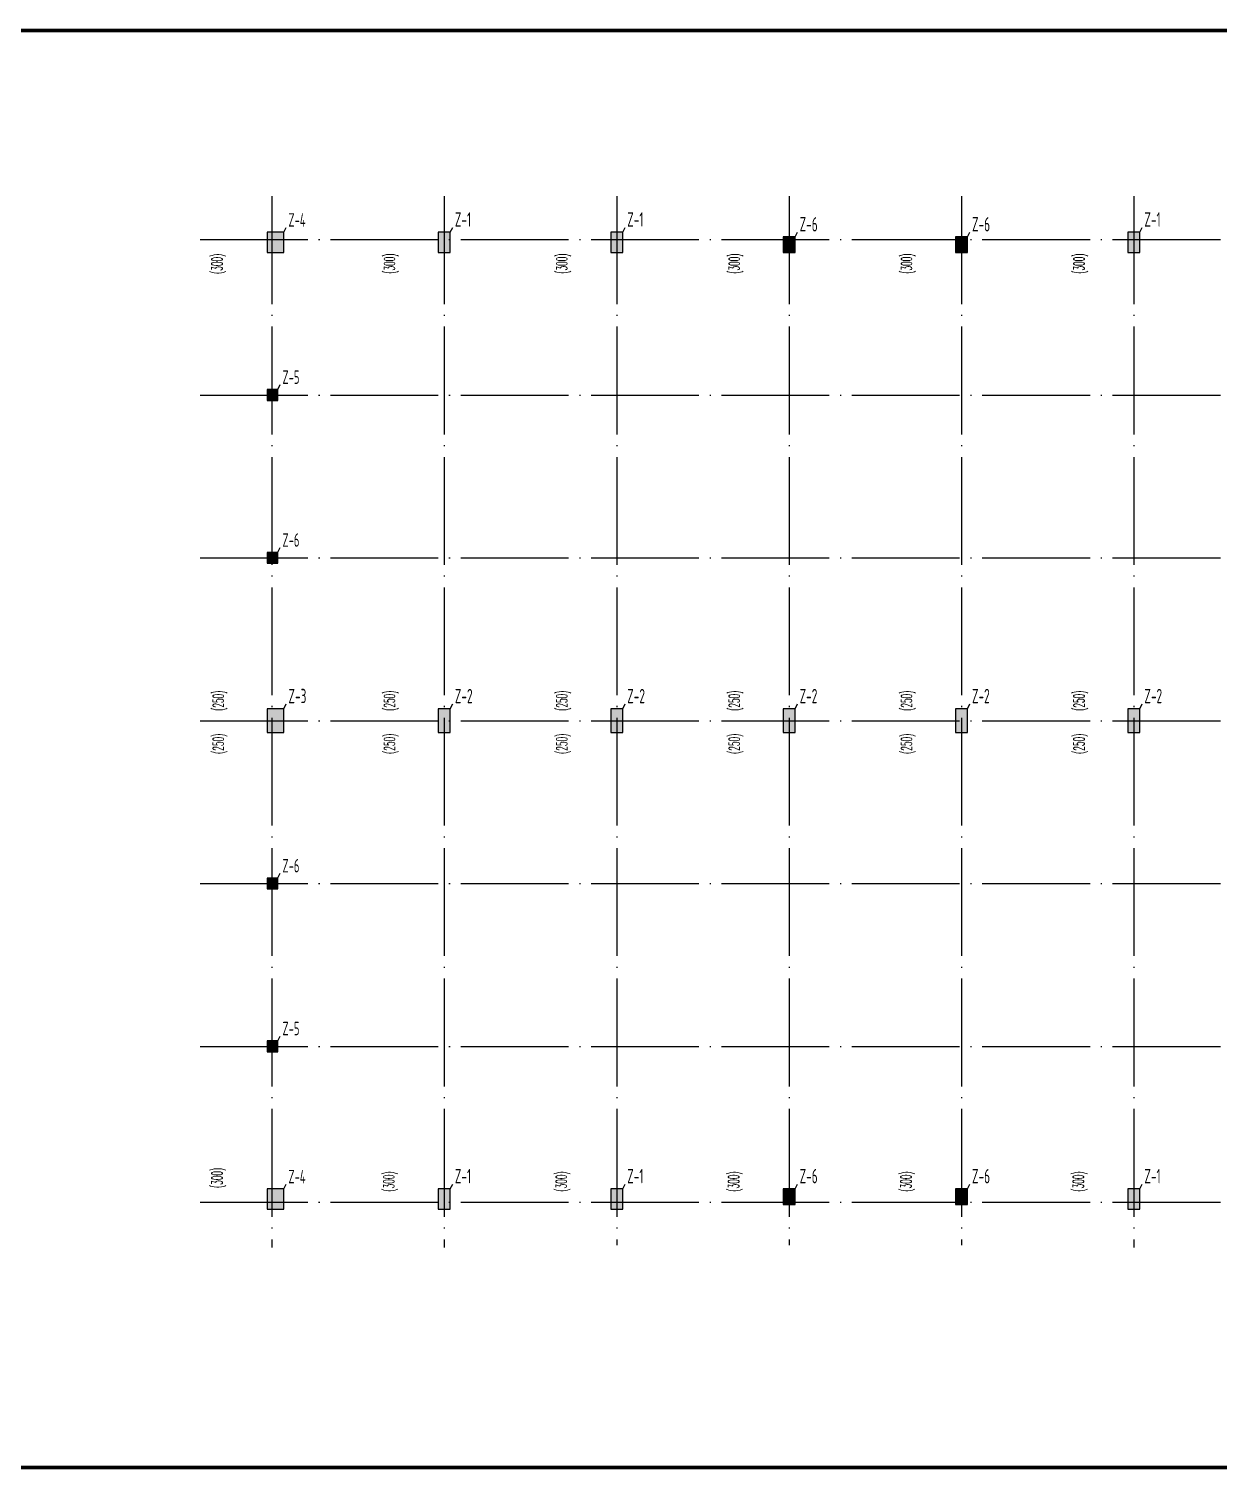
# Model space of a CAD drawing. Extents: x 2025205 to 2402328, y -557483 to 329036.
# Drawn here: x 2076904 to 2126625, y -3921 to 56229 of the extents above; entities that cross this region are included whole.
import ezdxf

# ---------------------------------------------------------------- set-up
doc = ezdxf.new("R2010")
doc.units = 0
doc.header["$LTSCALE"] = 1500
doc.header["$MEASUREMENT"] = 0
doc.linetypes.add('DOTE', pattern=[2.42, 2, -0.2, 0.02, -0.2])
for name, color, linetype in [('DOTE', 252, 'DOTE'), ('PUB_DIM', 3, 'Continuous'), ('PUB_TITLE', 4, 'Continuous'), ('柱', 2, 'Continuous'), ('柱涂实', 54, 'Continuous'), ('柱集中标注', 2, 'Continuous')]:
    doc.layers.add(name, color=color, linetype=linetype)
doc.styles.add('_TCH_DIM_T3', font='SIMPLEX.shx', dxfattribs={"width": 0.705882, "bigfont": 'GBCBIG.shx'})
doc.styles.get("Standard").update_dxf_attribs({"font": 'TSSDENG', "width": 0.7, "bigfont": 'TSSDCHN'})

msp = doc.modelspace()

# ---------------------------------------------------------------- linework, layer by layer
at = {"layer": 'DOTE', "ltscale": 1.5}
for p, q in [((2087059.3, 49236), (2087059.3, 5336)), ((2094259.3, 49236), (2094259.3, 5336)), ((2101459.3, 49236), (2101459.3, 5436)), ((2108659.3, 49236), (2108659.3, 5436)), ((2115859.3, 49236), (2115859.3, 5436)), ((2123059.3, 49236), (2123059.3, 5336)), ((2084059.3, 47436), (2150059.3, 47436)), ((2084059.3, 40936), (2150059.3, 40936)), ((2084059.3, 34136), (2150059.3, 34136)), ((2084059.3, 27336), (2150059.3, 27336)), ((2084059.3, 20536), (2150059.3, 20536)), ((2084059.3, 13736), (2150059.3, 13736)), ((2084059.3, 7236), (2150059.3, 7236))]:
    msp.add_line(p, q, dxfattribs=at)
at = {"layer": 'PUB_TITLE', "linetype": 'ByBlock', "const_width": 150}
msp.add_lwpolyline([(2069977.3, -3846.5), (2176177.3, -3846.5), (2176177.3, 56153.5), (2069977.3, 56153.5)], close=True, dxfattribs=at)
at = {"layer": '柱'}
for p, q in [((2087309.3, 41161), (2086859.3, 41161)), ((2086859.3, 41161), (2086859.3, 40711)), ((2087309.3, 41161), (2086859.3, 41161)), ((2086859.3, 41161), (2086859.3, 40711)), ((2087309.3, 40711), (2087309.3, 41161)), ((2087309.3, 40711), (2087309.3, 41161)), ((2086859.3, 40711), (2087309.3, 40711)), ((2086859.3, 40711), (2087309.3, 40711)), ((2087309.3, 34361), (2086859.3, 34361)), ((2086859.3, 34361), (2086859.3, 33911)), ((2087309.3, 34361), (2086859.3, 34361)), ((2086859.3, 34361), (2086859.3, 33911)), ((2087309.3, 33911), (2087309.3, 34361)), ((2087309.3, 33911), (2087309.3, 34361)), ((2086859.3, 33911), (2087309.3, 33911)), ((2086859.3, 33911), (2087309.3, 33911)), ((2087309.3, 20761), (2086859.3, 20761)), ((2086859.3, 20761), (2086859.3, 20311)), ((2087309.3, 20761), (2086859.3, 20761)), ((2086859.3, 20761), (2086859.3, 20311)), ((2087309.3, 20311), (2087309.3, 20761)), ((2087309.3, 20311), (2087309.3, 20761)), ((2086859.3, 20311), (2087309.3, 20311)), ((2086859.3, 20311), (2087309.3, 20311)), ((2087309.3, 13961), (2086859.3, 13961)), ((2086859.3, 13961), (2086859.3, 13511)), ((2087309.3, 13961), (2086859.3, 13961)), ((2086859.3, 13961), (2086859.3, 13511)), ((2087309.3, 13511), (2087309.3, 13961)), ((2087309.3, 13511), (2087309.3, 13961)), ((2086859.3, 13511), (2087309.3, 13511)), ((2086859.3, 13511), (2087309.3, 13511))]:
    msp.add_line(p, q, dxfattribs=at)
for points in [[(2087559.4, 46886), (2087559.4, 47736), (2086859.4, 47736), (2086859.4, 46886)], [(2094509.4, 46886), (2094509.4, 47736), (2094009.4, 47736), (2094009.4, 46886)], [(2101709.4, 46886), (2101709.4, 47736), (2101209.4, 47736), (2101209.4, 46886)], [(2108909.4, 46886), (2108909.4, 47536), (2108409.4, 47536), (2108409.4, 46886)], [(2116109.4, 46886), (2116109.4, 47536), (2115609.4, 47536), (2115609.4, 46886)], [(2123309.4, 46886), (2123309.4, 47736), (2122809.4, 47736), (2122809.4, 46886)], [(2087559.3, 26836), (2087559.3, 27836), (2086859.3, 27836), (2086859.3, 26836)], [(2094509.4, 26836), (2094509.4, 27836), (2094009.4, 27836), (2094009.4, 26836)], [(2101709.4, 26836), (2101709.4, 27836), (2101209.4, 27836), (2101209.4, 26836)], [(2108909.4, 26836), (2108909.4, 27836), (2108409.4, 27836), (2108409.4, 26836)], [(2116109.4, 26836), (2116109.4, 27836), (2115609.4, 27836), (2115609.4, 26836)], [(2123309.4, 26836), (2123309.4, 27836), (2122809.4, 27836), (2122809.4, 26836)], [(2087559.4, 6936), (2087559.4, 7786), (2086859.4, 7786), (2086859.4, 6936)], [(2094509.4, 6936), (2094509.4, 7786), (2094009.4, 7786), (2094009.4, 6936)], [(2101709.4, 6936), (2101709.4, 7786), (2101209.4, 7786), (2101209.4, 6936)], [(2108909.4, 7136), (2108909.4, 7786), (2108409.4, 7786), (2108409.4, 7136)], [(2116109.4, 7136), (2116109.4, 7786), (2115609.4, 7786), (2115609.4, 7136)], [(2123309.4, 6936), (2123309.4, 7786), (2122809.4, 7786), (2122809.4, 6936)]]:
    msp.add_lwpolyline(points, close=True, dxfattribs=at)
at = {"layer": '柱涂实'}
for points in [[(2087559.4, 46886), (2087559.4, 47736), (2086859.4, 46886), (2086859.4, 47736)], [(2094509.4, 46886), (2094509.4, 47736), (2094009.4, 46886), (2094009.4, 47736)], [(2101709.4, 46886), (2101709.4, 47736), (2101209.4, 46886), (2101209.4, 47736)], [(2108909.4, 46886), (2108909.4, 47536), (2108409.4, 46886), (2108409.4, 47536)], [(2116109.4, 46886), (2116109.4, 47536), (2115609.4, 46886), (2115609.4, 47536)], [(2123309.4, 46886), (2123309.4, 47736), (2122809.4, 46886), (2122809.4, 47736)], [(2087309.3, 40711), (2087309.3, 41161), (2086859.3, 40711), (2086859.3, 41161)], [(2087309.3, 33911), (2087309.3, 34361), (2086859.3, 33911), (2086859.3, 34361)], [(2087559.3, 26836), (2087559.3, 27836), (2086859.3, 26836), (2086859.3, 27836)], [(2094509.4, 26836), (2094509.4, 27836), (2094009.4, 26836), (2094009.4, 27836)], [(2101709.4, 26836), (2101709.4, 27836), (2101209.4, 26836), (2101209.4, 27836)], [(2108909.4, 26836), (2108909.4, 27836), (2108409.4, 26836), (2108409.4, 27836)], [(2116109.4, 26836), (2116109.4, 27836), (2115609.4, 26836), (2115609.4, 27836)], [(2123309.4, 26836), (2123309.4, 27836), (2122809.4, 26836), (2122809.4, 27836)], [(2087309.3, 20311), (2087309.3, 20761), (2086859.3, 20311), (2086859.3, 20761)], [(2087309.3, 13511), (2087309.3, 13961), (2086859.3, 13511), (2086859.3, 13961)], [(2087559.4, 6936), (2087559.4, 7786), (2086859.4, 6936), (2086859.4, 7786)], [(2094509.4, 6936), (2094509.4, 7786), (2094009.4, 6936), (2094009.4, 7786)], [(2101709.4, 6936), (2101709.4, 7786), (2101209.4, 6936), (2101209.4, 7786)], [(2108909.4, 7136), (2108909.4, 7786), (2108409.4, 7136), (2108409.4, 7786)], [(2116109.4, 7136), (2116109.4, 7786), (2115609.4, 7136), (2115609.4, 7786)], [(2123309.4, 6936), (2123309.4, 7786), (2122809.4, 6936), (2122809.4, 7786)]]:
    msp.add_solid(points, dxfattribs=at)
at = {"layer": '柱集中标注'}
for p, q in [((2087559.4, 47736), (2087659.4, 47936)), ((2094509.4, 47736), (2094609.4, 47936)), ((2101709.4, 47736), (2101809.4, 47936)), ((2108909.4, 47536), (2109009.4, 47736)), ((2116109.4, 47536), (2116209.4, 47736)), ((2123309.4, 47736), (2123409.4, 47936)), ((2087309.4, 41168.1), (2087409.4, 41368.1)), ((2087309.4, 34368.1), (2087409.4, 34568.1)), ((2087559.3, 27836), (2087659.3, 28036)), ((2094509.4, 27836), (2094609.4, 28036)), ((2101709.4, 27836), (2101809.4, 28036)), ((2108909.4, 27836), (2109009.4, 28036)), ((2116109.4, 27836), (2116209.4, 28036)), ((2123309.4, 27836), (2123409.4, 28036)), ((2087309.4, 20768.1), (2087409.4, 20968.1)), ((2087309.4, 13968.1), (2087409.4, 14168.1)), ((2087559.4, 7786), (2087659.4, 7986)), ((2094509.4, 7786), (2094609.4, 7986)), ((2101709.4, 7786), (2101809.4, 7986)), ((2108909.4, 7786), (2109009.4, 7986)), ((2116109.4, 7786), (2116209.4, 7986)), ((2123309.4, 7786), (2123409.4, 7986))]:
    msp.add_line(p, q, dxfattribs=at)

# ---------------------------------------------------------------- texts
at = {"layer": 'PUB_DIM', "color": 7, "linetype": 'ByBlock', "style": '_TCH_DIM_T3', "width": 0.5}
for s, p in [('(300)', (2084990.2, 45987.7)), ('(300)', (2092193.4, 45997.5)), ('(300)', (2099393.4, 45997.5)), ('(300)', (2106593.4, 45997.5)), ('(300)', (2113793.4, 45997.5)), ('(300)', (2120993.4, 45997.5)), ('(250)', (2085043.4, 27745.7)), ('(250)', (2092193.4, 27745.7)), ('(250)', (2099393.4, 27745.7)), ('(250)', (2106593.4, 27745.7)), ('(250)', (2113793.4, 27745.7)), ('(250)', (2120993.4, 27745.7)), ('(250)', (2085043.4, 25947.5)), ('(250)', (2092193.4, 25947.5)), ('(250)', (2099393.4, 25947.5)), ('(250)', (2106593.4, 25947.5)), ('(250)', (2113793.4, 25947.5)), ('(250)', (2120993.4, 25947.5)), ('(300)', (2084990.2, 7816.5)), ('(300)', (2092168.4, 7665.7)), ('(300)', (2099368.4, 7665.7)), ('(300)', (2106568.4, 7665.7)), ('(300)', (2113768.4, 7665.7)), ('(300)', (2120968.4, 7665.7))]:
    msp.add_text(s, height=450, rotation=90, dxfattribs=at).set_placement(p)
at = {"layer": '柱集中标注', "width": 0.6}
for s, height, p in [('Z-4', 562.5, (2087751.2, 47966)), ('Z-1', 600, (2094701.2, 47966)), ('Z-1', 600, (2101901.2, 47966)), ('Z-6', 600, (2109101.2, 47766)), ('Z-6', 600, (2116301.2, 47766)), ('Z-1', 600, (2123501.2, 47966)), ('Z-5', 562.5, (2087501.2, 41398.1)), ('Z-6', 562.5, (2087501.2, 34598.1)), ('Z-3', 600, (2087751.2, 28066)), ('Z-2', 600, (2094701.2, 28066)), ('Z-2', 600, (2101901.2, 28066)), ('Z-2', 600, (2109101.2, 28066)), ('Z-2', 600, (2116301.2, 28066)), ('Z-2', 600, (2123501.2, 28066)), ('Z-6', 562.5, (2087501.2, 20998.1)), ('Z-5', 562.5, (2087501.2, 14198.1)), ('Z-4', 562.5, (2087751.2, 8016)), ('Z-1', 600, (2094701.2, 8016)), ('Z-1', 600, (2101901.2, 8016)), ('Z-6', 600, (2109101.2, 8016)), ('Z-6', 600, (2116301.2, 8016)), ('Z-1', 600, (2123501.2, 8016))]:
    msp.add_text(s, height=height, dxfattribs=at).set_placement(p)

doc.saveas('drawing.dxf')
